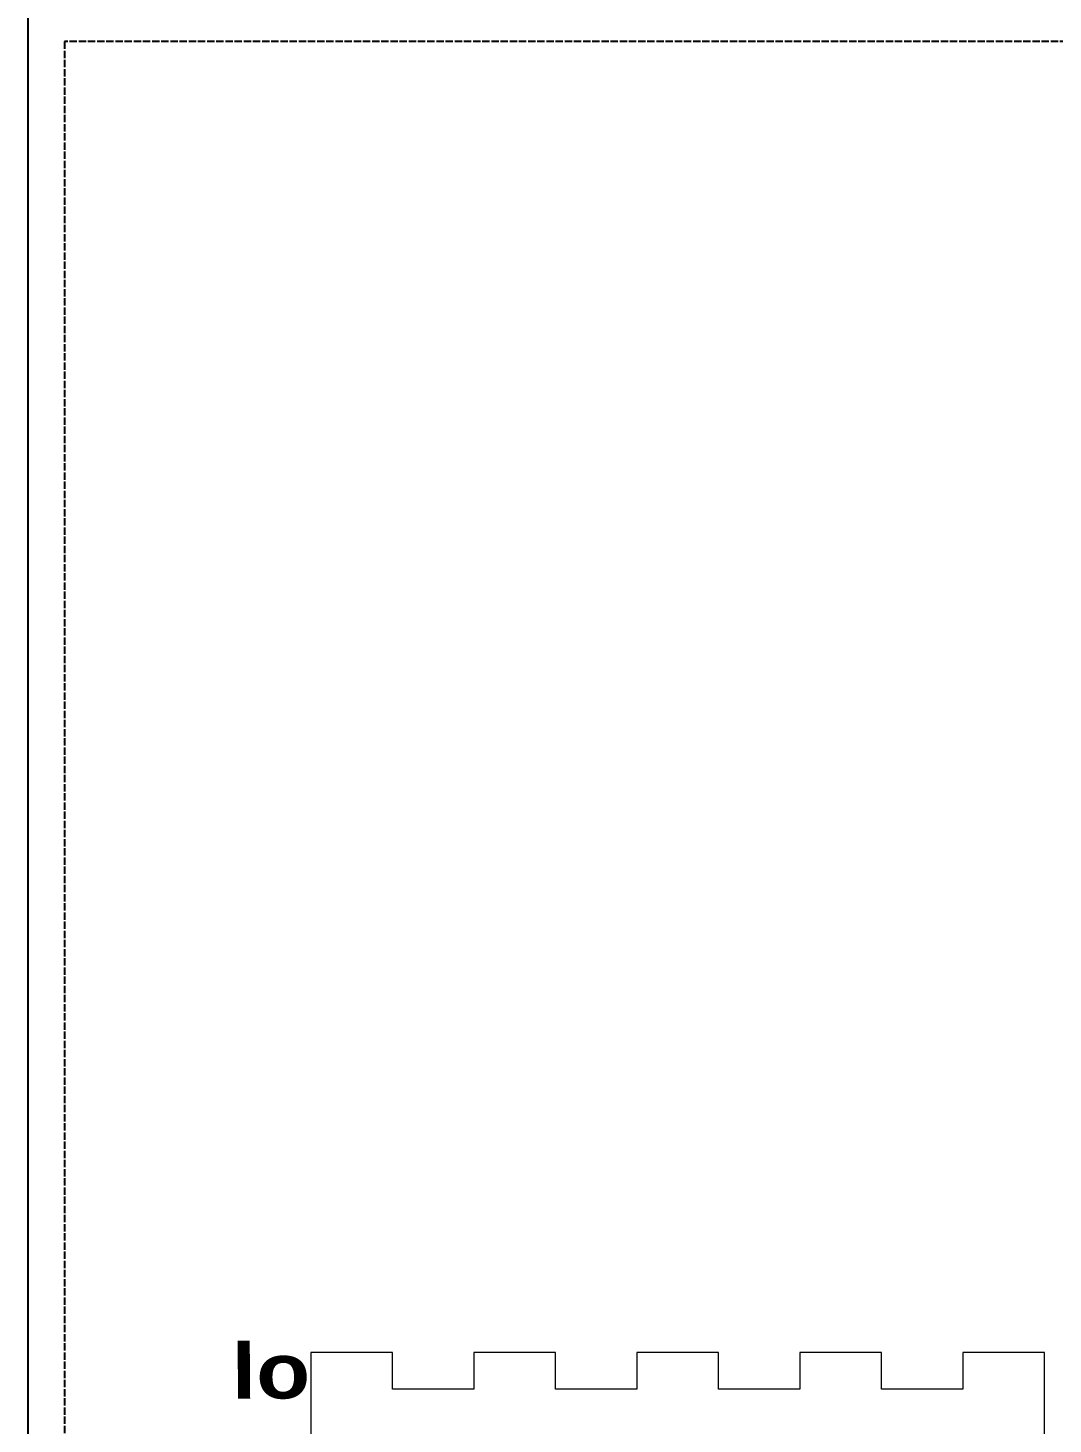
# Model space of a CAD drawing. Header units: millimetres. Extents: x 0 to 610, y 0 to 514.
# Drawn here: x 0 to 83.8, y 340.9 to 455.1 of the extents above; entities that cross this region are included whole.
import ezdxf

# ---------------------------------------------------------------- set-up
doc = ezdxf.new("R2010")
doc.units = ezdxf.units.MM
doc.header["$LTSCALE"] = 0.05
doc.linetypes.add('Dotted', pattern=[15, 12, -3])
doc.layers.get('0').update_dxf_attribs({"plot": 0})
doc.layers.add('CUT', color=1, linetype='Continuous', lineweight=0)
doc.layers.add('RASTER', color=250, linetype='Continuous', lineweight=0)
doc.styles.add('raster', font='ariblk.ttf', dxfattribs={"height": 1})

# ---------------------------------------------------------------- blocks, each defined once
blk = doc.blocks.new('left_outer')
blk.add_lwpolyline([(-227.37, 60), (-240, 60), (-240, 53.33), (-237, 53.33), (-237, 46.67), (-240, 46.67), (-240, 40), (-237, 40), (-237, 33.33), (-240, 33.33), (-240, 26.67), (-237, 26.67), (-237, 20), (-240, 20), (-240, 13.33), (-237, 13.33), (-237, 6.67), (-240, 6.67), (-240, 0), (-227.37, 0)])

msp = doc.modelspace()

# ---------------------------------------------------------------- linework, layer by layer
msp.add_lwpolyline([(0, 0), (610, 0), (610, 457), (0, 457)], close=True)
at = {"linetype": 'Dotted'}
msp.add_lwpolyline([(3, 3), (607, 3), (607, 454), (3, 454)], close=True, dxfattribs=at)

# ---------------------------------------------------------------- block references
at = {"layer": 'CUT', "rotation": 270}
msp.add_blockref('left_outer', (23.14, 106.75), dxfattribs=at)

# ---------------------------------------------------------------- texts
at = {"layer": 'RASTER', "style": 'raster'}
msp.add_text('lo', height=4.517, rotation=0.4365, dxfattribs=at).set_placement((16.68, 342.95))

doc.saveas('drawing.dxf')
